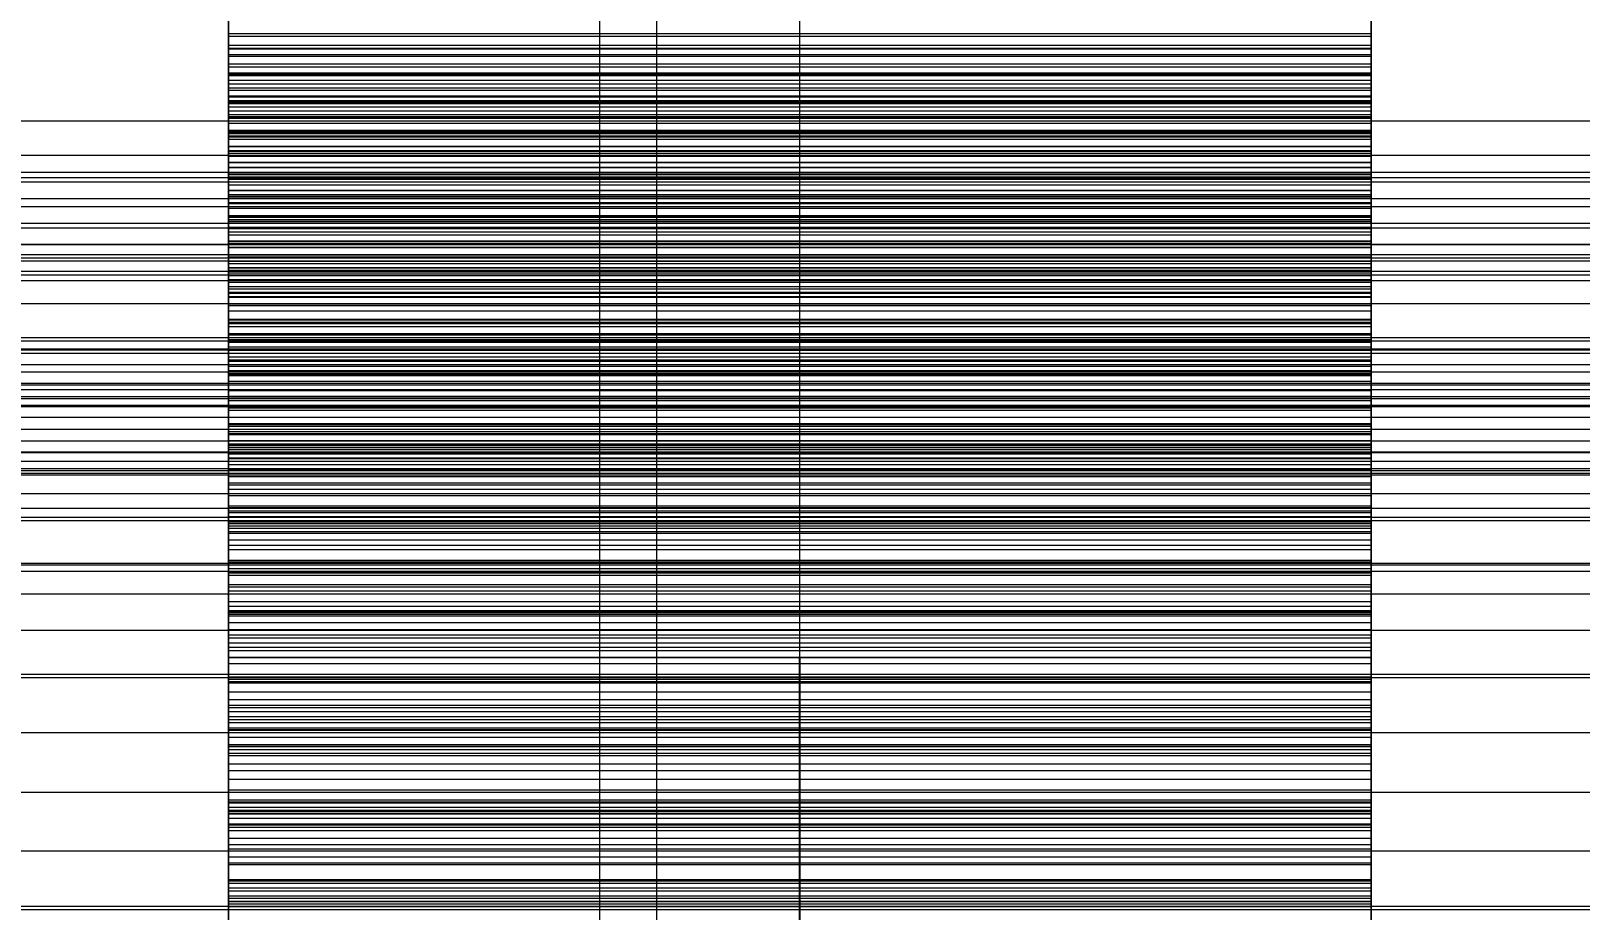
# Model space of a CAD drawing. Header units: millimetres. Extents: x -2500 to 58855, y -53268 to 6837.
# Drawn here: x 515.5 to 786.7, y -34094.1 to -33940.3 of the extents above; entities that cross this region are included whole.
import ezdxf

# ---------------------------------------------------------------- set-up
doc = ezdxf.new("R2010")
doc.units = ezdxf.units.MM
for name, color, linetype, lineweight in [('COTAS_O', 1, 'Continuous', 0), ('frontal_briquetadora', 7, 'Continuous', 0), ('frontal_mezcladora', 7, 'Continuous', 0), ('frontal_secador', 7, 'Continuous', 0)]:
    doc.layers.add(name, color=color, linetype=linetype, lineweight=lineweight)
doc.dimstyles.new('R19_100', dxfattribs={"dimtxt": 250, "dimasz": 150, "dimexe": 150, "dimexo": 80, "dimgap": 100, "dimtad": 1, "dimtih": 1, "dimtoh": 1, "dimdsep": 46, "dimcen": 0.09, "dimadec": 0, "dimazin": 0, "dimtfac": 1, "dimtdec": 4, "dimtofl": 0, "dimtmove": 0, "dimatfit": 3, "dimfxl": 1, "dimtolj": 1, "dimtzin": 0, "dimarcsym": 0})

# ---------------------------------------------------------------- blocks, each defined once
blk = doc.blocks.new('*D39')
at = {"layer": 'COTAS_O', "color": 0, "lineweight": -2, "transparency": 16777216}
for p, q in [((-1725, -34320), (-1725, -33550)), ((1725, -34320), (1725, -33550)), ((-1575, -33700), (1575, -33700))]:
    blk.add_line(p, q, dxfattribs=at)
at = {"layer": 'COTAS_O', "color": 0, "transparency": 16777216}
for points in [[(-1575, -33675), (-1575, -33725), (-1725, -33700)], [(1575, -33675), (1575, -33725), (1725, -33700)]]:
    blk.add_solid(points, dxfattribs=at)
at = {"layer": 'Defpoints', "color": 0, "transparency": 16777216}
for p in [(1725, -33700), (-1725, -34400), (1725, -34400)]:
    blk.add_point(p, dxfattribs=at)
blk = doc.blocks.new('*D43')
at = {"layer": 'COTAS_O', "color": 0, "lineweight": -2, "transparency": 16777216}
for p, q in [((-650, -34820), (-650, -34050)), ((650, -34820), (650, -34050)), ((-500, -34200), (500, -34200))]:
    blk.add_line(p, q, dxfattribs=at)
at = {"layer": 'COTAS_O', "color": 0, "transparency": 16777216}
for points in [[(-500, -34175), (-500, -34225), (-650, -34200)], [(500, -34175), (500, -34225), (650, -34200)]]:
    blk.add_solid(points, dxfattribs=at)
at = {"layer": 'Defpoints', "color": 0, "transparency": 16777216}
for p in [(650, -34200), (-650, -34900), (650, -34900)]:
    blk.add_point(p, dxfattribs=at)

msp = doc.modelspace()

# ---------------------------------------------------------------- linework, layer by layer
at = {"layer": 'frontal_briquetadora'}
for p, q in [((550, -33938.08), (550, -33941.221)), ((550, -33942.806), (550, -33938.183)), ((550, -33943.467), (550, -33938.678)), ((550, -33944.734), (550, -33939.804)), ((750, -33938.08), (750, -33941.221)), ((750, -33942.806), (750, -33938.183)), ((750, -33943.467), (750, -33938.678)), ((750, -33944.734), (750, -33939.804)), ((550, -33946.638), (550, -33940.763)), ((750, -33940.763), (550, -33940.763)), ((550, -33940.763), (550, -33943.373)), ((750, -33941.221), (550, -33941.221)), ((550, -33941.221), (550, -33944.479)), ((550, -33947.869), (550, -33942.806)), ((750, -33942.806), (550, -33942.806)), ((750, -33946.638), (750, -33940.763)), ((750, -33940.763), (750, -33943.373)), ((750, -33941.221), (750, -33944.479)), ((750, -33947.869), (750, -33942.806)), ((750, -33943.373), (550, -33943.373)), ((550, -33943.373), (550, -33946.092)), ((550, -33948.145), (550, -33943.467)), ((750, -33943.467), (550, -33943.467)), ((750, -33944.479), (550, -33944.479)), ((550, -33944.479), (550, -33947.869)), ((550, -33949.565), (550, -33944.734)), ((750, -33944.734), (550, -33944.734)), ((750, -33943.373), (750, -33946.092)), ((750, -33948.145), (750, -33943.467)), ((750, -33944.479), (750, -33947.869)), ((750, -33949.565), (750, -33944.734)), ((750, -33946.092), (550, -33946.092)), ((550, -33946.092), (550, -33948.923)), ((550, -33951.605), (550, -33946.638)), ((750, -33946.638), (550, -33946.638)), ((550, -33947.73), (550, -33947.588)), ((550, -33947.588), (550, -33950.222)), ((550, -33947.588), (750, -33947.588)), ((550, -33950.642), (550, -33947.73)), ((550, -33947.73), (750, -33947.73)), ((750, -33947.869), (550, -33947.869)), ((550, -33952.694), (550, -33948.145)), ((750, -33948.145), (550, -33948.145)), ((750, -33946.092), (750, -33948.923)), ((750, -33951.605), (750, -33946.638)), ((750, -33947.588), (750, -33950.222)), ((750, -33947.73), (750, -33947.588)), ((750, -33950.642), (750, -33947.73)), ((750, -33952.694), (750, -33948.145)), ((750, -33948.923), (550, -33948.923)), ((550, -33948.923), (550, -33951.872)), ((550, -33954.289), (550, -33949.565)), ((750, -33949.565), (550, -33949.565)), ((550, -33950.222), (550, -33955.529)), ((550, -33950.222), (750, -33950.222)), ((550, -33952.882), (550, -33950.642)), ((550, -33950.642), (750, -33950.642)), ((750, -33948.923), (750, -33951.872)), ((750, -33954.289), (750, -33949.565)), ((750, -33950.222), (750, -33955.529)), ((750, -33952.882), (750, -33950.642)), ((550, -33952.444), (550, -33951.605)), ((550, -33951.605), (550, -33953.55)), ((550, -33951.605), (750, -33951.605)), ((550, -33956.474), (550, -33951.605)), ((750, -33951.872), (550, -33951.872)), ((550, -33951.872), (550, -33954.948)), ((550, -33956.035), (550, -33952.444)), ((550, -33952.444), (750, -33952.444)), ((550, -33958.166), (550, -33952.694)), ((750, -33952.694), (550, -33952.694)), ((550, -33955.266), (550, -33952.882)), ((550, -33952.882), (750, -33952.882)), ((550, -33959.284), (550, -33953.028)), ((750, -33953.028), (550, -33953.028)), ((550, -33953.028), (550, -33955.419)), ((550, -33953.55), (550, -33958.204)), ((550, -33953.55), (750, -33953.55)), ((750, -33951.605), (750, -33953.55)), ((750, -33952.444), (750, -33951.605)), ((750, -33956.474), (750, -33951.605)), ((750, -33951.872), (750, -33954.948)), ((750, -33956.035), (750, -33952.444)), ((750, -33958.166), (750, -33952.694)), ((750, -33955.266), (750, -33952.882)), ((750, -33959.284), (750, -33953.028)), ((750, -33953.028), (750, -33955.419)), ((750, -33953.55), (750, -33958.204)), ((550, -33958.893), (550, -33954.289)), ((750, -33954.289), (550, -33954.289)), ((750, -33954.948), (550, -33954.948)), ((550, -33954.948), (550, -33958.166)), ((550, -33957.795), (550, -33955.266)), ((550, -33955.266), (750, -33955.266)), ((750, -33955.419), (550, -33955.419)), ((550, -33955.419), (550, -33957.925)), ((550, -33955.529), (550, -33963.307)), ((550, -33955.529), (750, -33955.529)), ((550, -33958.609), (550, -33956.035)), ((550, -33956.035), (750, -33956.035)), ((550, -33956.401), (550, -33957.935)), ((550, -33957.652), (550, -33956.401)), ((550, -33956.401), (750, -33956.401)), ((550, -33961.237), (550, -33956.474)), ((750, -33956.474), (550, -33956.474)), ((750, -33958.893), (750, -33954.289)), ((750, -33954.948), (750, -33958.166)), ((750, -33957.795), (750, -33955.266)), ((750, -33955.419), (750, -33957.925)), ((750, -33955.529), (750, -33963.307)), ((750, -33958.609), (750, -33956.035)), ((750, -33956.401), (750, -33957.935)), ((750, -33957.652), (750, -33956.401)), ((750, -33961.237), (750, -33956.474)), ((550, -33961.642), (550, -33957.652)), ((550, -33957.652), (750, -33957.652)), ((550, -33960.468), (550, -33957.795)), ((550, -33957.795), (750, -33957.795)), ((750, -33957.925), (550, -33957.925)), ((550, -33957.925), (550, -33960.55)), ((550, -33957.935), (550, -33962.196)), ((550, -33957.935), (750, -33957.935)), ((750, -33958.166), (550, -33958.166)), ((550, -33958.204), (550, -33965.389)), ((550, -33958.204), (750, -33958.204)), ((550, -33961.325), (550, -33958.609)), ((550, -33958.609), (750, -33958.609)), ((550, -33963.359), (550, -33958.893)), ((750, -33958.893), (550, -33958.893)), ((550, -33964.185), (550, -33959.284)), ((750, -33959.284), (550, -33959.284)), ((750, -33961.642), (750, -33957.652)), ((750, -33960.468), (750, -33957.795)), ((750, -33957.925), (750, -33960.55)), ((750, -33957.935), (750, -33962.196)), ((750, -33958.204), (750, -33965.389)), ((750, -33961.325), (750, -33958.609)), ((750, -33963.359), (750, -33958.893)), ((750, -33964.185), (750, -33959.284)), ((550, -33963.282), (550, -33960.468)), ((550, -33960.468), (750, -33960.468)), ((750, -33960.55), (550, -33960.55)), ((550, -33960.55), (550, -33963.302)), ((550, -33965.884), (550, -33961.237)), ((750, -33961.237), (550, -33961.237)), ((550, -33964.183), (550, -33961.325)), ((550, -33961.325), (750, -33961.325)), ((550, -33968.216), (550, -33961.642)), ((550, -33961.642), (750, -33961.642)), ((550, -33962.196), (550, -33965.098)), ((550, -33962.196), (750, -33962.196)), ((750, -33963.282), (750, -33960.468)), ((750, -33960.55), (750, -33963.302)), ((750, -33965.884), (750, -33961.237)), ((750, -33964.183), (750, -33961.325)), ((750, -33968.216), (750, -33961.642)), ((750, -33962.196), (750, -33965.098)), ((550, -33966.237), (550, -33963.282)), ((550, -33963.282), (750, -33963.282)), ((750, -33963.302), (550, -33963.302)), ((550, -33963.302), (550, -33966.188)), ((550, -33963.307), (550, -33973.256)), ((550, -33963.307), (750, -33963.307)), ((550, -33969.226), (550, -33963.359)), ((750, -33963.359), (550, -33963.359)), ((550, -33967.182), (550, -33964.183)), ((550, -33964.183), (750, -33964.183)), ((550, -33968.981), (550, -33964.185)), ((750, -33964.185), (550, -33964.185)), ((750, -33966.237), (750, -33963.282)), ((750, -33963.302), (750, -33966.188)), ((750, -33963.307), (750, -33973.256)), ((750, -33969.226), (750, -33963.359)), ((750, -33967.182), (750, -33964.183)), ((750, -33968.981), (750, -33964.185)), ((550, -33965.098), (550, -33968.14)), ((550, -33965.098), (750, -33965.098)), ((550, -33965.389), (550, -33974.827)), ((550, -33965.389), (750, -33965.389)), ((550, -33970.404), (550, -33965.884)), ((750, -33965.884), (550, -33965.884)), ((550, -33972.691), (550, -33966.068)), ((750, -33966.068), (550, -33966.068)), ((550, -33966.068), (550, -33968.234)), ((750, -33966.188), (550, -33966.188)), ((550, -33966.188), (550, -33969.226)), ((550, -33969.332), (550, -33966.237)), ((550, -33966.237), (750, -33966.237)), ((550, -33970.319), (550, -33967.182)), ((550, -33967.182), (750, -33967.182)), ((750, -33965.098), (750, -33968.14)), ((750, -33965.389), (750, -33974.827)), ((750, -33970.404), (750, -33965.884)), ((750, -33972.691), (750, -33966.068)), ((750, -33966.068), (750, -33968.234)), ((750, -33966.188), (750, -33969.226)), ((750, -33969.332), (750, -33966.237)), ((750, -33970.319), (750, -33967.182)), ((550, -33968.14), (550, -33971.32)), ((550, -33968.14), (750, -33968.14)), ((550, -33977.122), (550, -33968.216)), ((550, -33968.216), (750, -33968.216)), ((750, -33968.234), (550, -33968.234)), ((550, -33968.234), (550, -33970.522)), ((550, -33973.664), (550, -33968.981)), ((750, -33968.981), (550, -33968.981)), ((750, -33969.226), (550, -33969.226)), ((550, -33972.565), (550, -33969.332)), ((550, -33969.332), (750, -33969.332)), ((550, -33973.594), (550, -33970.319)), ((550, -33970.319), (750, -33970.319)), ((550, -33974.774), (550, -33970.404)), ((750, -33970.404), (550, -33970.404)), ((750, -33968.14), (750, -33971.32)), ((750, -33977.122), (750, -33968.216)), ((750, -33968.234), (750, -33970.522)), ((750, -33973.664), (750, -33968.981)), ((750, -33972.565), (750, -33969.332)), ((750, -33973.594), (750, -33970.319)), ((750, -33974.774), (750, -33970.404)), ((750, -33970.522), (550, -33970.522)), ((550, -33970.522), (550, -33972.935)), ((550, -33971.32), (550, -33974.637)), ((550, -33971.32), (750, -33971.32)), ((550, -33975.934), (550, -33972.565)), ((550, -33972.565), (750, -33972.565)), ((550, -33977.514), (550, -33972.691)), ((750, -33972.691), (550, -33972.691)), ((750, -33972.935), (550, -33972.935)), ((550, -33972.935), (550, -33975.482)), ((750, -33970.522), (750, -33972.935)), ((750, -33971.32), (750, -33974.637)), ((750, -33975.934), (750, -33972.565)), ((750, -33977.514), (750, -33972.691)), ((750, -33972.935), (750, -33975.482)), ((550, -33973.256), (550, -33984.994)), ((550, -33973.256), (750, -33973.256)), ((550, -33977.006), (550, -33973.594)), ((550, -33973.594), (750, -33973.594)), ((550, -33978.224), (550, -33973.664)), ((750, -33973.664), (550, -33973.664)), ((550, -33974.637), (550, -33978.09)), ((550, -33974.637), (750, -33974.637)), ((550, -33981.023), (550, -33974.774)), ((750, -33974.774), (550, -33974.774)), ((550, -33974.827), (550, -33986.158)), ((550, -33974.827), (750, -33974.827)), ((750, -33975.482), (550, -33975.482)), ((550, -33975.482), (550, -33978.172)), ((750, -33973.256), (750, -33984.994)), ((750, -33977.006), (750, -33973.594)), ((750, -33978.224), (750, -33973.664)), ((750, -33974.637), (750, -33978.09)), ((750, -33981.023), (750, -33974.774)), ((750, -33974.827), (750, -33986.158)), ((750, -33975.482), (750, -33978.172)), ((550, -33979.438), (550, -33975.934)), ((550, -33975.934), (750, -33975.934)), ((550, -33980.551), (550, -33977.006)), ((550, -33977.006), (750, -33977.006)), ((550, -33988.018), (550, -33977.122)), ((550, -33977.122), (750, -33977.122)), ((550, -33982.226), (550, -33977.514)), ((750, -33977.514), (550, -33977.514)), ((550, -33978.09), (550, -33981.678)), ((550, -33978.09), (750, -33978.09)), ((750, -33978.172), (550, -33978.172)), ((550, -33978.172), (550, -33981.023)), ((550, -33982.648), (550, -33978.224)), ((750, -33978.224), (550, -33978.224)), ((750, -33979.438), (750, -33975.934)), ((750, -33980.551), (750, -33977.006)), ((750, -33988.018), (750, -33977.122)), ((750, -33982.226), (750, -33977.514)), ((750, -33978.09), (750, -33981.678)), ((750, -33978.172), (750, -33981.023)), ((750, -33982.648), (750, -33978.224)), ((550, -33983.076), (550, -33979.438)), ((550, -33979.438), (750, -33979.438)), ((550, -33986.826), (550, -33979.853)), ((750, -33979.853), (550, -33979.853)), ((550, -33979.853), (550, -33981.789)), ((550, -33984.23), (550, -33980.551)), ((550, -33980.551), (750, -33980.551)), ((750, -33981.023), (550, -33981.023)), ((750, -33983.076), (750, -33979.438)), ((750, -33986.826), (750, -33979.853)), ((750, -33979.853), (750, -33981.789)), ((750, -33984.23), (750, -33980.551)), ((550, -33981.678), (550, -33985.397)), ((550, -33981.678), (750, -33981.678)), ((750, -33981.789), (550, -33981.789)), ((550, -33981.789), (550, -33983.852)), ((550, -33986.818), (550, -33982.226)), ((750, -33982.226), (550, -33982.226)), ((550, -33986.913), (550, -33982.648)), ((750, -33982.648), (550, -33982.648)), ((550, -33986.845), (550, -33983.076)), ((550, -33983.076), (750, -33983.076)), ((750, -33983.852), (550, -33983.852)), ((550, -33983.852), (550, -33986.048)), ((750, -33981.678), (750, -33985.397)), ((750, -33981.789), (750, -33983.852)), ((750, -33986.818), (750, -33982.226)), ((750, -33986.913), (750, -33982.648)), ((750, -33986.845), (750, -33983.076)), ((750, -33983.852), (750, -33986.048)), ((550, -33988.04), (550, -33984.23)), ((550, -33984.23), (750, -33984.23)), ((550, -33984.994), (550, -33998.069)), ((550, -33984.994), (750, -33984.994)), ((550, -33985.397), (550, -33989.248)), ((550, -33985.397), (750, -33985.397)), ((750, -33986.048), (550, -33986.048)), ((550, -33986.048), (550, -33988.384)), ((550, -33986.158), (550, -33998.944)), ((550, -33986.158), (750, -33986.158)), ((750, -33988.04), (750, -33984.23)), ((750, -33984.994), (750, -33998.069)), ((750, -33985.397), (750, -33989.248)), ((750, -33986.048), (750, -33988.384)), ((750, -33986.158), (750, -33998.944)), ((550, -33991.279), (550, -33986.818)), ((750, -33986.818), (550, -33986.818)), ((550, -33991.56), (550, -33986.826)), ((750, -33986.826), (550, -33986.826)), ((550, -33990.745), (550, -33986.845)), ((550, -33986.845), (750, -33986.845)), ((550, -33993.527), (550, -33986.913)), ((750, -33986.913), (550, -33986.913)), ((550, -34000.485), (550, -33988.018)), ((550, -33988.018), (750, -33988.018)), ((550, -33991.98), (550, -33988.04)), ((550, -33988.04), (750, -33988.04)), ((750, -33988.384), (550, -33988.384)), ((550, -33988.384), (550, -33990.871)), ((550, -33989.248), (550, -33993.227)), ((550, -33989.248), (750, -33989.248)), ((750, -33991.279), (750, -33986.818)), ((750, -33991.56), (750, -33986.826)), ((750, -33990.745), (750, -33986.845)), ((750, -33993.527), (750, -33986.913)), ((750, -34000.485), (750, -33988.018)), ((750, -33991.98), (750, -33988.04)), ((750, -33988.384), (750, -33990.871)), ((750, -33989.248), (750, -33993.227)), ((550, -33994.773), (550, -33990.745)), ((550, -33990.745), (750, -33990.745)), ((750, -33990.871), (550, -33990.871)), ((550, -33990.871), (550, -33993.527)), ((550, -33995.596), (550, -33991.279)), ((750, -33991.279), (550, -33991.279)), ((550, -33996.176), (550, -33991.56)), ((750, -33991.56), (550, -33991.56)), ((550, -33996.047), (550, -33991.98)), ((550, -33991.98), (750, -33991.98)), ((750, -33994.773), (750, -33990.745)), ((750, -33990.871), (750, -33993.527)), ((750, -33995.596), (750, -33991.279)), ((750, -33996.176), (750, -33991.56)), ((750, -33996.047), (750, -33991.98)), ((550, -33993.227), (550, -33997.334)), ((550, -33993.227), (750, -33993.227)), ((750, -33993.527), (550, -33993.527)), ((550, -34001.655), (550, -33994.348)), ((750, -33994.348), (550, -33994.348)), ((550, -33994.348), (550, -33996.05)), ((550, -33998.927), (550, -33994.773)), ((550, -33994.773), (750, -33994.773)), ((750, -33993.227), (750, -33997.334)), ((750, -34001.655), (750, -33994.348)), ((750, -33994.348), (750, -33996.05)), ((750, -33998.927), (750, -33994.773)), ((550, -33999.746), (550, -33995.596)), ((750, -33995.596), (550, -33995.596)), ((550, -34000.24), (550, -33996.047)), ((550, -33996.047), (750, -33996.047)), ((550, -33996.05), (550, -33997.884)), ((550, -34000.666), (550, -33996.176)), ((750, -33996.176), (550, -33996.176)), ((550, -33997.334), (550, -34001.566)), ((550, -33997.334), (750, -33997.334)), ((750, -33999.746), (750, -33995.596)), ((750, -34000.24), (750, -33996.047)), ((750, -33996.05), (750, -33997.884)), ((750, -34000.666), (750, -33996.176)), ((750, -33997.334), (750, -34001.566)), ((750, -33997.884), (550, -33997.884)), ((550, -33997.884), (550, -33999.857)), ((550, -33998.069), (550, -34011.98)), ((550, -33998.069), (750, -33998.069)), ((550, -34003.206), (550, -33998.927)), ((550, -33998.927), (750, -33998.927)), ((550, -33998.944), (550, -34012.696)), ((550, -33998.944), (750, -33998.944)), ((550, -34006.71), (550, -33999.746)), ((750, -33999.746), (550, -33999.746)), ((750, -33999.857), (550, -33999.857)), ((550, -33999.857), (550, -34001.977)), ((550, -34004.558), (550, -34000.24)), ((550, -34000.24), (750, -34000.24)), ((750, -33997.884), (750, -33999.857)), ((750, -33998.069), (750, -34011.98)), ((750, -34003.206), (750, -33998.927)), ((750, -33998.944), (750, -34012.696)), ((750, -34006.71), (750, -33999.746)), ((750, -33999.857), (750, -34001.977)), ((750, -34004.558), (750, -34000.24)), ((550, -34014.043), (550, -34000.485)), ((550, -34000.485), (750, -34000.485)), ((550, -34005.018), (550, -34000.666)), ((750, -34000.666), (550, -34000.666)), ((550, -34001.566), (550, -34005.921)), ((550, -34001.566), (750, -34001.566)), ((550, -34006.289), (550, -34001.655)), ((750, -34001.655), (550, -34001.655)), ((750, -34001.977), (550, -34001.977)), ((550, -34001.977), (550, -34004.255)), ((750, -34014.043), (750, -34000.485)), ((750, -34005.018), (750, -34000.666)), ((750, -34001.566), (750, -34005.921)), ((750, -34006.289), (750, -34001.655)), ((750, -34001.977), (750, -34004.255)), ((550, -34012.818), (550, -34003.206)), ((550, -34003.206), (750, -34003.206)), ((750, -34004.255), (550, -34004.255)), ((550, -34004.255), (550, -34006.71)), ((550, -34008.997), (550, -34004.558)), ((550, -34004.558), (750, -34004.558)), ((550, -34009.217), (550, -34005.018)), ((750, -34005.018), (550, -34005.018)), ((750, -34012.818), (750, -34003.206)), ((750, -34004.255), (750, -34006.71)), ((750, -34008.997), (750, -34004.558)), ((750, -34009.217), (750, -34005.018)), ((550, -34005.921), (550, -34010.398)), ((550, -34005.921), (750, -34005.921)), ((550, -34010.798), (550, -34006.289)), ((750, -34006.289), (550, -34006.289)), ((750, -34006.71), (550, -34006.71)), ((750, -34005.921), (750, -34010.398)), ((750, -34010.798), (750, -34006.289)), ((550, -34013.557), (550, -34008.997)), ((550, -34008.997), (750, -34008.997)), ((550, -34013.242), (550, -34009.217)), ((750, -34009.217), (550, -34009.217)), ((550, -34017.143), (550, -34009.52)), ((750, -34009.52), (550, -34009.52)), ((550, -34009.52), (550, -34010.983)), ((550, -34010.398), (550, -34014.994)), ((550, -34010.398), (750, -34010.398)), ((550, -34015.174), (550, -34010.798)), ((750, -34010.798), (550, -34010.798)), ((750, -34010.983), (550, -34010.983)), ((550, -34010.983), (550, -34012.584)), ((750, -34013.557), (750, -34008.997)), ((750, -34013.242), (750, -34009.217)), ((750, -34017.143), (750, -34009.52)), ((750, -34009.52), (750, -34010.983)), ((750, -34010.398), (750, -34014.994)), ((750, -34015.174), (750, -34010.798)), ((750, -34010.983), (750, -34012.584)), ((550, -34011.98), (550, -34026.192)), ((550, -34011.98), (750, -34011.98)), ((750, -34012.584), (550, -34012.584)), ((550, -34012.584), (550, -34014.329)), ((550, -34012.696), (550, -34026.884)), ((550, -34012.696), (750, -34012.696)), ((550, -34024.287), (550, -34012.818)), ((550, -34012.818), (750, -34012.818)), ((550, -34020.54), (550, -34013.242)), ((750, -34013.242), (550, -34013.242)), ((550, -34023.671), (550, -34013.557)), ((550, -34013.557), (750, -34013.557)), ((750, -34011.98), (750, -34026.192)), ((750, -34012.584), (750, -34014.329)), ((750, -34012.696), (750, -34026.884)), ((750, -34024.287), (750, -34012.818)), ((750, -34020.54), (750, -34013.242)), ((750, -34023.671), (750, -34013.557)), ((550, -34028.173), (550, -34014.043)), ((550, -34014.043), (750, -34014.043)), ((750, -34014.329), (550, -34014.329)), ((550, -34014.329), (550, -34016.227)), ((550, -34014.994), (550, -34019.708)), ((550, -34014.994), (750, -34014.994)), ((550, -34019.406), (550, -34015.174)), ((750, -34015.174), (550, -34015.174)), ((750, -34016.227), (550, -34016.227)), ((550, -34016.227), (550, -34018.291)), ((750, -34028.173), (750, -34014.043)), ((750, -34014.329), (750, -34016.227)), ((750, -34014.994), (750, -34019.708)), ((750, -34019.406), (750, -34015.174)), ((750, -34016.227), (750, -34018.291)), ((550, -34021.665), (550, -34017.143)), ((750, -34017.143), (550, -34017.143)), ((750, -34018.291), (550, -34018.291)), ((550, -34018.291), (550, -34020.54)), ((750, -34021.665), (750, -34017.143)), ((750, -34018.291), (750, -34020.54)), ((550, -34023.479), (550, -34019.406)), ((750, -34019.406), (550, -34019.406)), ((550, -34019.708), (550, -34024.537)), ((550, -34019.708), (750, -34019.708)), ((750, -34020.54), (550, -34020.54)), ((550, -34026.056), (550, -34021.665)), ((750, -34021.665), (550, -34021.665)), ((750, -34023.479), (750, -34019.406)), ((750, -34019.708), (750, -34024.537)), ((750, -34026.056), (750, -34021.665)), ((550, -34027.368), (550, -34023.479)), ((750, -34023.479), (550, -34023.479)), ((550, -34035.538), (550, -34023.671)), ((550, -34023.671), (750, -34023.671)), ((550, -34037.173), (550, -34024.287)), ((550, -34024.287), (750, -34024.287)), ((550, -34024.537), (550, -34035.129)), ((550, -34024.537), (750, -34024.537)), ((750, -34027.368), (750, -34023.479)), ((750, -34035.538), (750, -34023.671)), ((750, -34037.173), (750, -34024.287)), ((750, -34024.537), (750, -34035.129)), ((550, -34033.252), (550, -34025.331)), ((750, -34025.331), (550, -34025.331)), ((550, -34025.331), (550, -34026.552)), ((550, -34030.309), (550, -34026.056)), ((750, -34026.056), (550, -34026.056)), ((550, -34026.192), (550, -34040.158)), ((550, -34026.192), (750, -34026.192)), ((750, -34026.552), (550, -34026.552)), ((550, -34026.552), (550, -34027.915)), ((550, -34026.884), (550, -34040.962)), ((550, -34026.884), (750, -34026.884)), ((550, -34034.982), (550, -34027.368)), ((750, -34027.368), (550, -34027.368)), ((750, -34033.252), (750, -34025.331)), ((750, -34025.331), (750, -34026.552)), ((750, -34030.309), (750, -34026.056)), ((750, -34026.192), (750, -34040.158)), ((750, -34026.552), (750, -34027.915)), ((750, -34026.884), (750, -34040.962)), ((750, -34034.982), (750, -34027.368)), ((750, -34027.915), (550, -34027.915)), ((550, -34027.915), (550, -34029.429)), ((550, -34042.33), (550, -34028.173)), ((550, -34028.173), (750, -34028.173)), ((750, -34029.429), (550, -34029.429)), ((550, -34029.429), (550, -34031.101)), ((750, -34027.915), (750, -34029.429)), ((750, -34042.33), (750, -34028.173)), ((750, -34029.429), (750, -34031.101)), ((550, -34034.411), (550, -34030.309)), ((750, -34030.309), (550, -34030.309)), ((750, -34031.101), (550, -34031.101)), ((550, -34031.101), (550, -34032.945)), ((750, -34034.411), (750, -34030.309)), ((750, -34031.101), (750, -34032.945)), ((750, -34032.945), (550, -34032.945)), ((550, -34032.945), (550, -34034.982)), ((550, -34037.651), (550, -34033.252)), ((750, -34033.252), (550, -34033.252)), ((550, -34038.346), (550, -34034.411)), ((750, -34034.411), (550, -34034.411)), ((750, -34034.982), (550, -34034.982)), ((550, -34035.129), (550, -34047.366)), ((550, -34035.129), (750, -34035.129)), ((750, -34032.945), (750, -34034.982)), ((750, -34037.651), (750, -34033.252)), ((750, -34038.346), (750, -34034.411)), ((750, -34035.129), (750, -34047.366)), ((550, -34048.703), (550, -34035.538)), ((550, -34035.538), (750, -34035.538)), ((550, -34050.982), (550, -34037.173)), ((550, -34037.173), (750, -34037.173)), ((550, -34041.914), (550, -34037.651)), ((750, -34037.651), (550, -34037.651)), ((750, -34048.703), (750, -34035.538)), ((750, -34050.982), (750, -34037.173)), ((750, -34041.914), (750, -34037.651)), ((550, -34042.091), (550, -34038.346)), ((750, -34038.346), (550, -34038.346)), ((550, -34040.158), (550, -34053.343)), ((550, -34040.158), (750, -34040.158)), ((750, -34042.091), (750, -34038.346)), ((750, -34040.158), (750, -34053.343)), ((550, -34040.962), (550, -34054.391)), ((550, -34040.962), (750, -34040.962)), ((550, -34049.943), (550, -34041.744)), ((750, -34041.744), (550, -34041.744)), ((550, -34041.744), (550, -34042.719)), ((550, -34046.033), (550, -34041.914)), ((750, -34041.914), (550, -34041.914)), ((550, -34050.002), (550, -34042.091)), ((750, -34042.091), (550, -34042.091)), ((550, -34055.971), (550, -34042.33)), ((550, -34042.33), (750, -34042.33)), ((750, -34042.719), (550, -34042.719)), ((550, -34042.719), (550, -34043.842)), ((750, -34040.962), (750, -34054.391)), ((750, -34049.943), (750, -34041.744)), ((750, -34041.744), (750, -34042.719)), ((750, -34046.033), (750, -34041.914)), ((750, -34050.002), (750, -34042.091)), ((750, -34055.971), (750, -34042.33)), ((750, -34042.719), (750, -34043.842)), ((750, -34043.842), (550, -34043.842)), ((550, -34043.842), (550, -34045.12)), ((750, -34045.12), (550, -34045.12)), ((550, -34045.12), (550, -34046.562)), ((550, -34049.995), (550, -34046.033)), ((750, -34046.033), (550, -34046.033)), ((750, -34043.842), (750, -34045.12)), ((750, -34045.12), (750, -34046.562)), ((750, -34049.995), (750, -34046.033)), ((750, -34046.562), (550, -34046.562)), ((550, -34046.562), (550, -34048.182)), ((550, -34047.366), (550, -34060.778)), ((550, -34047.366), (750, -34047.366)), ((750, -34048.182), (550, -34048.182)), ((550, -34048.182), (550, -34050.002)), ((550, -34062.66), (550, -34048.703)), ((550, -34048.703), (750, -34048.703)), ((750, -34046.562), (750, -34048.182)), ((750, -34047.366), (750, -34060.778)), ((750, -34048.182), (750, -34050.002)), ((750, -34062.66), (750, -34048.703)), ((550, -34054.209), (550, -34049.943)), ((750, -34049.943), (550, -34049.943)), ((550, -34053.784), (550, -34049.995)), ((750, -34049.995), (550, -34049.995)), ((750, -34050.002), (550, -34050.002)), ((550, -34065.181), (550, -34050.982)), ((550, -34050.982), (750, -34050.982)), ((750, -34054.209), (750, -34049.943)), ((750, -34053.784), (750, -34049.995)), ((750, -34065.181), (750, -34050.982)), ((550, -34053.343), (550, -34065.238)), ((550, -34053.343), (750, -34053.343)), ((550, -34057.376), (550, -34053.784)), ((750, -34053.784), (550, -34053.784)), ((550, -34058.334), (550, -34054.209)), ((750, -34054.209), (550, -34054.209)), ((550, -34054.391), (550, -34066.654)), ((550, -34054.391), (750, -34054.391)), ((750, -34053.343), (750, -34065.238)), ((750, -34057.376), (750, -34053.784)), ((750, -34058.334), (750, -34054.209)), ((750, -34054.391), (750, -34066.654)), ((550, -34068.572), (550, -34055.971)), ((550, -34055.971), (750, -34055.971)), ((750, -34068.572), (750, -34055.971)), ((550, -34065.565), (550, -34057.376)), ((750, -34057.376), (550, -34057.376)), ((550, -34062.309), (550, -34058.334)), ((750, -34058.334), (550, -34058.334)), ((550, -34067.177), (550, -34058.719)), ((750, -34058.719), (550, -34058.719)), ((550, -34058.719), (550, -34059.446)), ((750, -34059.446), (550, -34059.446)), ((550, -34059.446), (550, -34060.326)), ((750, -34065.565), (750, -34057.376)), ((750, -34062.309), (750, -34058.334)), ((750, -34067.177), (750, -34058.719)), ((750, -34058.719), (750, -34059.446)), ((750, -34059.446), (750, -34060.326)), ((750, -34060.326), (550, -34060.326)), ((550, -34060.326), (550, -34061.366)), ((550, -34060.778), (550, -34074.849)), ((550, -34060.778), (750, -34060.778)), ((750, -34061.366), (550, -34061.366)), ((550, -34061.366), (550, -34062.574)), ((550, -34066.121), (550, -34062.309)), ((750, -34062.309), (550, -34062.309)), ((750, -34062.574), (550, -34062.574)), ((550, -34062.574), (550, -34063.966)), ((750, -34060.326), (750, -34061.366)), ((750, -34060.778), (750, -34074.849)), ((750, -34061.366), (750, -34062.574)), ((750, -34066.121), (750, -34062.309)), ((750, -34062.574), (750, -34063.966)), ((550, -34076.872), (550, -34062.66)), ((550, -34062.66), (750, -34062.66)), ((750, -34063.966), (550, -34063.966)), ((550, -34063.966), (550, -34065.565)), ((550, -34079.226), (550, -34065.181)), ((550, -34065.181), (750, -34065.181)), ((550, -34065.238), (550, -34075.388)), ((550, -34065.238), (750, -34065.238)), ((750, -34076.872), (750, -34062.66)), ((750, -34063.966), (750, -34065.565)), ((750, -34079.226), (750, -34065.181)), ((750, -34065.238), (750, -34075.388)), ((750, -34065.565), (550, -34065.565)), ((550, -34069.755), (550, -34066.121)), ((750, -34066.121), (550, -34066.121)), ((550, -34066.654), (550, -34077.28)), ((550, -34066.654), (750, -34066.654)), ((550, -34071.299), (550, -34067.177)), ((750, -34067.177), (550, -34067.177)), ((750, -34069.755), (750, -34066.121)), ((750, -34066.654), (750, -34077.28)), ((750, -34071.299), (750, -34067.177)), ((550, -34079.648), (550, -34068.572)), ((550, -34068.572), (750, -34068.572)), ((550, -34073.184), (550, -34069.755)), ((750, -34069.755), (550, -34069.755)), ((750, -34079.648), (750, -34068.572)), ((750, -34073.184), (750, -34069.755)), ((550, -34075.275), (550, -34071.299)), ((750, -34071.299), (550, -34071.299)), ((550, -34081.632), (550, -34073.184)), ((750, -34073.184), (550, -34073.184)), ((750, -34075.275), (750, -34071.299)), ((750, -34081.632), (750, -34073.184)), ((550, -34074.849), (550, -34089.04)), ((550, -34074.849), (750, -34074.849)), ((550, -34079.097), (550, -34075.275)), ((750, -34075.275), (550, -34075.275)), ((550, -34075.388), (550, -34083.402)), ((550, -34075.388), (750, -34075.388)), ((750, -34074.849), (750, -34089.04)), ((750, -34079.097), (750, -34075.275)), ((750, -34075.388), (750, -34083.402)), ((550, -34084.911), (550, -34076.214)), ((750, -34076.214), (550, -34076.214)), ((550, -34076.214), (550, -34076.693)), ((750, -34076.693), (550, -34076.693)), ((550, -34076.693), (550, -34077.327)), ((550, -34090.793), (550, -34076.872)), ((550, -34076.872), (750, -34076.872)), ((550, -34077.28), (550, -34085.86)), ((550, -34077.28), (750, -34077.28)), ((750, -34077.327), (550, -34077.327)), ((550, -34077.327), (550, -34078.126)), ((750, -34078.126), (550, -34078.126)), ((550, -34078.126), (550, -34079.098)), ((750, -34084.911), (750, -34076.214)), ((750, -34076.214), (750, -34076.693)), ((750, -34076.693), (750, -34077.327)), ((750, -34090.793), (750, -34076.872)), ((750, -34077.28), (750, -34085.86)), ((750, -34077.327), (750, -34078.126)), ((750, -34078.126), (750, -34079.098)), ((550, -34082.751), (550, -34079.097)), ((750, -34079.098), (550, -34079.098)), ((550, -34079.098), (550, -34080.258)), ((550, -34092.577), (550, -34079.226)), ((550, -34079.226), (750, -34079.226)), ((550, -34088.773), (550, -34079.648)), ((550, -34079.648), (750, -34079.648)), ((750, -34080.258), (550, -34080.258)), ((550, -34080.258), (550, -34081.632)), ((750, -34081.632), (550, -34081.632)), ((750, -34082.751), (750, -34079.097)), ((750, -34079.098), (750, -34080.258)), ((750, -34092.577), (750, -34079.226)), ((750, -34088.773), (750, -34079.648)), ((750, -34080.258), (750, -34081.632)), ((550, -34086.22), (550, -34082.751)), ((750, -34082.751), (550, -34082.751)), ((550, -34083.402), (550, -34088.971)), ((550, -34083.402), (750, -34083.402)), ((750, -34086.22), (750, -34082.751)), ((750, -34083.402), (750, -34088.971)), ((550, -34088.88), (550, -34084.911)), ((750, -34084.911), (550, -34084.911)), ((550, -34085.86), (550, -34092.064)), ((550, -34085.86), (750, -34085.86)), ((550, -34089.479), (550, -34086.22)), ((750, -34086.22), (550, -34086.22)), ((750, -34088.88), (750, -34084.911)), ((750, -34085.86), (750, -34092.064)), ((750, -34089.479), (750, -34086.22)), ((550, -34095.598), (550, -34088.773)), ((550, -34088.773), (750, -34088.773)), ((550, -34092.698), (550, -34088.88)), ((750, -34088.88), (550, -34088.88)), ((550, -34088.971), (550, -34090.256)), ((550, -34088.971), (750, -34088.971)), ((550, -34089.04), (550, -34102.804)), ((550, -34089.04), (750, -34089.04)), ((550, -34098.165), (550, -34089.479)), ((750, -34089.479), (550, -34089.479)), ((750, -34095.598), (750, -34088.773)), ((750, -34092.698), (750, -34088.88)), ((750, -34088.971), (750, -34090.256)), ((750, -34089.04), (750, -34102.804)), ((750, -34098.165), (750, -34089.479)), ((550, -34090.256), (550, -34091.623)), ((550, -34090.256), (750, -34090.256)), ((550, -34103.889), (550, -34090.793)), ((550, -34090.793), (750, -34090.793)), ((550, -34091.623), (550, -34093.074)), ((550, -34091.623), (750, -34091.623)), ((550, -34092.064), (550, -34093.54)), ((550, -34092.064), (750, -34092.064)), ((750, -34090.256), (750, -34091.623)), ((750, -34103.889), (750, -34090.793)), ((750, -34091.623), (750, -34093.074)), ((750, -34092.064), (750, -34093.54)), ((550, -34104.721), (550, -34092.577)), ((550, -34092.577), (750, -34092.577)), ((550, -34096.357), (550, -34092.698)), ((750, -34092.698), (550, -34092.698)), ((550, -34093.074), (550, -34094.607)), ((550, -34093.074), (750, -34093.074)), ((550, -34093.54), (550, -34095.098)), ((550, -34093.54), (750, -34093.54)), ((750, -34104.721), (750, -34092.577)), ((750, -34096.357), (750, -34092.698)), ((750, -34093.074), (750, -34094.607)), ((750, -34093.54), (750, -34095.098))]:
    msp.add_line(p, q, dxfattribs=at)
at = {"layer": 'frontal_mezcladora'}
for p, q in [((625, -34725), (625, -33700)), ((650, -34725), (650, -33700)), ((615, -34760), (615, -33730)), ((625, -34725), (625, -33730)), ((650, -34760), (650, -33730))]:
    msp.add_line(p, q, dxfattribs=at)
at = {"layer": 'frontal_secador'}
for p, q in [((-1250, -33956), (1250, -33956)), ((-1250, -33962), (1250, -33962)), ((-1250, -33965), (1250, -33965)), ((1250, -33966), (-1250, -33966)), ((-1250, -33966.659), (1250, -33966.659)), ((1250, -33969.659), (-1250, -33969.659)), ((-1250, -33971), (1250, -33971)), ((1250, -33974), (-1250, -33974)), ((-1250, -33974.728), (1250, -33974.728)), ((-1250, -33977.588), (1250, -33977.588)), ((1250, -33977.728), (-1250, -33977.728)), ((-1250, -33979.387), (1250, -33979.387)), ((-1250, -33980), (1250, -33980)), ((1250, -33980.588), (-1250, -33980.588)), ((1250, -33982.387), (-1250, -33982.387)), ((1250, -33983), (-1250, -33983)), ((1250, -33984), (-1250, -33984)), ((-1250, -33988), (1250, -33988)), ((1250, -33994), (-1250, -33994)), ((1250, -33994.545), (-1250, -33994.545)), ((1250, -33996), (-1250, -33996)), ((1250, -33996.144), (-1250, -33996.144)), ((1250, -33996.709), (-1250, -33996.709)), ((1250, -33998.686), (-1250, -33998.686)), ((1250, -34000), (-1250, -34000)), ((1320, -34002), (-1320, -34002)), ((1320, -34002.273), (-1320, -34002.273)), ((1250, -34002), (-1250, -34002)), ((1320, -34003.072), (-1320, -34003.072)), ((1320, -34004.343), (-1320, -34004.343)), ((1250, -34004.651), (-1250, -34004.651)), ((1320, -34006), (-1320, -34006)), ((1320, -34007.929), (-1320, -34007.929)), ((1250, -34005.859), (-1250, -34005.859)), ((-1250, -34006), (1250, -34006)), ((-1320, -34010), (1320, -34010)), ((-1250, -34010), (1250, -34010)), ((1320, -34012.071), (-1320, -34012.071)), ((1320, -34014), (-1320, -34014)), ((1320, -34015.657), (-1320, -34015.657)), ((1250, -34014.141), (-1250, -34014.141)), ((1320, -34016.928), (-1320, -34016.928)), ((1320, -34017.727), (-1320, -34017.727)), ((1320, -34018), (-1320, -34018)), ((1250, -34017.285), (-1250, -34017.285)), ((1250, -34018), (-1250, -34018)), ((1250, -34021.314), (-1250, -34021.314)), ((1250, -34023.856), (-1250, -34023.856)), ((1250, -34025.455), (-1250, -34025.455)), ((1250, -34026), (-1250, -34026)), ((1360, -34033.5), (-1360, -34033.5)), ((1360, -34034.863), (-1360, -34034.863)), ((1250, -34033.75), (-1250, -34033.75)), ((1360, -34038.859), (-1360, -34038.859)), ((1360, -34045.216), (-1360, -34045.216)), ((1360, -34053.5), (-1360, -34053.5)), ((1250, -34052.924), (-1250, -34052.924)), ((1360, -34063.147), (-1360, -34063.147)), ((-1360, -34073.5), (1360, -34073.5)), ((-1250, -34073.5), (1250, -34073.5)), ((1360, -34083.853), (-1360, -34083.853)), ((1360, -34093.5), (-1360, -34093.5)), ((1250, -34094.076), (-1250, -34094.076))]:
    msp.add_line(p, q, dxfattribs=at)

# ---------------------------------------------------------------- dimensions: what is measured, and where the dimension line sits
at = {"layer": 'COTAS_O'}
for p1, p2, picture, middle in [((-1725, -34400), (1725, -34400), '*D39', (0, -33700)), ((-650, -34900), (650, -34900), '*D43', (0, -34200))]:
    dim = msp.add_aligned_dim(p1=p1, p2=p2, distance=700, text='<> O', dimstyle='R19_100', dxfattribs=at)
    dim.commit()
    dim.dimension.update_dxf_attribs({"geometry": picture, "text_midpoint": middle})

doc.saveas('drawing.dxf')
